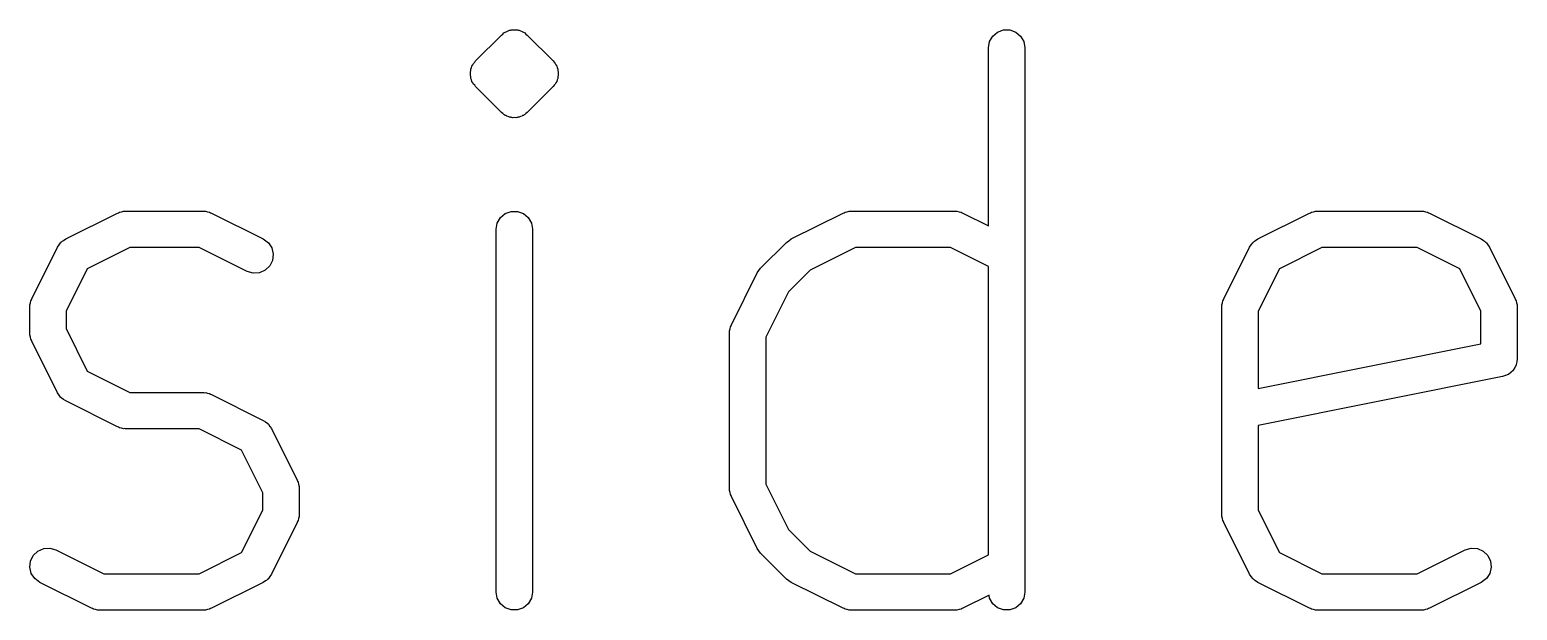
# Model space of a CAD drawing. Extents: x -0.1 to 56.4, y -14.9 to 17.1.
# Drawn here: x 39.029 to 43.129, y -4.929 to -3.329 of the extents above; entities that cross this region are included whole.
import ezdxf

# ---------------------------------------------------------------- set-up
doc = ezdxf.new("R2010")
doc.units = 0
doc.header["$MEASUREMENT"] = 0
doc.layers.add('BLACK', color=7, linetype='CONTINUOUS')

msp = doc.modelspace()

# ---------------------------------------------------------------- linework, layer by layer
at = {"layer": 'Black'}
for p, q in [((40.2575, -3.41464), (40.3289, -3.34322)), ((40.3289, -3.34322), (40.3325, -3.34071)), ((40.3325, -3.34071), (40.3356, -3.33761)), ((40.3356, -3.33761), (40.3376, -3.33668)), ((40.3376, -3.33668), (40.3393, -3.33527)), ((40.3393, -3.33527), (40.3414, -3.33452)), ((40.3414, -3.33452), (40.3432, -3.33325)), ((40.3432, -3.33325), (40.3474, -3.33212)), ((40.3474, -3.33212), (40.3513, -3.33027)), ((40.3513, -3.33027), (40.3535, -3.33008)), ((40.3535, -3.33008), (40.3556, -3.32933)), ((40.3556, -3.32933), (40.3578, -3.32933)), ((40.3578, -3.32933), (40.3599, -3.32876)), ((40.3599, -3.32876), (40.3643, -3.32914)), ((40.3643, -3.32914), (40.3686, -3.32876)), ((40.3686, -3.32876), (40.3708, -3.32933)), ((40.3708, -3.32933), (40.373, -3.32933)), ((40.373, -3.32933), (40.375, -3.33008)), ((40.375, -3.33008), (40.3772, -3.33027)), ((40.3772, -3.33027), (40.3812, -3.33212)), ((40.3812, -3.33212), (40.3854, -3.33326)), ((40.3854, -3.33326), (40.3872, -3.33452)), ((40.3872, -3.33452), (40.3893, -3.33527)), ((40.3893, -3.33527), (40.391, -3.33668)), ((40.391, -3.33668), (40.393, -3.33761)), ((40.393, -3.33761), (40.3961, -3.34071)), ((40.3961, -3.34071), (40.3996, -3.34322)), ((40.3996, -3.34322), (40.4711, -3.41464)), ((41.6714, -3.37857), (41.6744, -3.36147)), ((41.6744, -3.36147), (41.6831, -3.34643)), ((41.6831, -3.34643), (41.6964, -3.33527)), ((41.6964, -3.33527), (41.7127, -3.32933)), ((41.7127, -3.32933), (41.7301, -3.32933)), ((41.7301, -3.32933), (41.7464, -3.33527)), ((41.7464, -3.33527), (41.7597, -3.34643)), ((41.7597, -3.34643), (41.7684, -3.36147)), ((41.7684, -3.36147), (41.7714, -3.37857)), ((41.6714, -3.8691), (41.6714, -3.37857)), ((41.7714, -3.37857), (41.7714, -4.87857)), ((40.243, -3.44564), (40.2442, -3.44142)), ((40.2442, -3.44142), (40.2446, -3.43706)), ((40.2446, -3.43706), (40.2464, -3.4331)), ((40.2464, -3.4331), (40.2475, -3.42887)), ((40.2475, -3.42887), (40.2501, -3.42528)), ((40.2501, -3.42528), (40.2519, -3.42132)), ((40.2519, -3.42132), (40.255, -3.41823)), ((40.255, -3.41823), (40.2575, -3.41464)), ((40.4711, -3.41464), (40.4736, -3.41823)), ((40.4736, -3.41823), (40.4767, -3.42132)), ((40.4767, -3.42132), (40.4785, -3.42528)), ((40.4785, -3.42528), (40.481, -3.42887)), ((40.481, -3.42887), (40.4822, -3.4331)), ((40.4822, -3.4331), (40.484, -3.43706)), ((40.484, -3.43706), (40.4844, -3.44142)), ((40.4844, -3.44142), (40.4855, -3.44564)), ((40.2434, -3.45), (40.243, -3.44564)), ((40.243, -3.45436), (40.2434, -3.45)), ((40.2442, -3.45858), (40.243, -3.45436)), ((40.2446, -3.46294), (40.2442, -3.45858)), ((40.2464, -3.4669), (40.2446, -3.46294)), ((40.2475, -3.47113), (40.2464, -3.4669)), ((40.2501, -3.47472), (40.2475, -3.47113)), ((40.2519, -3.47868), (40.2501, -3.47472)), ((40.255, -3.48177), (40.2519, -3.47868)), ((40.2575, -3.48535), (40.255, -3.48177)), ((40.4736, -3.48177), (40.4711, -3.48535)), ((40.4767, -3.47868), (40.4736, -3.48177)), ((40.4785, -3.47472), (40.4767, -3.47868)), ((40.481, -3.47113), (40.4785, -3.47472)), ((40.4822, -3.4669), (40.481, -3.47113)), ((40.484, -3.46294), (40.4822, -3.4669)), ((40.4844, -3.45858), (40.484, -3.46294)), ((40.4855, -3.45436), (40.4844, -3.45858)), ((40.4855, -3.44564), (40.4851, -3.45)), ((40.4851, -3.45), (40.4855, -3.45436)), ((40.3289, -3.55678), (40.2575, -3.48535)), ((40.4711, -3.48535), (40.3996, -3.55678)), ((40.3325, -3.55929), (40.3289, -3.55678)), ((40.3356, -3.56239), (40.3325, -3.55929)), ((40.3376, -3.56331), (40.3356, -3.56239)), ((40.3393, -3.56473), (40.3376, -3.56331)), ((40.3414, -3.56548), (40.3393, -3.56473)), ((40.3432, -3.56675), (40.3414, -3.56548)), ((40.3474, -3.56788), (40.3432, -3.56675)), ((40.3854, -3.56674), (40.3812, -3.56788)), ((40.3872, -3.56548), (40.3854, -3.56674)), ((40.3893, -3.56473), (40.3872, -3.56548)), ((40.391, -3.56332), (40.3893, -3.56473)), ((40.393, -3.56239), (40.391, -3.56332)), ((40.3961, -3.55929), (40.393, -3.56239)), ((40.3996, -3.55678), (40.3961, -3.55929)), ((40.3513, -3.56973), (40.3474, -3.56788)), ((40.3535, -3.56992), (40.3513, -3.56973)), ((40.3556, -3.57067), (40.3535, -3.56992)), ((40.3578, -3.57067), (40.3556, -3.57067)), ((40.3599, -3.57124), (40.3578, -3.57067)), ((40.3643, -3.57086), (40.3599, -3.57124)), ((40.3686, -3.57124), (40.3643, -3.57086)), ((40.3708, -3.57067), (40.3686, -3.57124)), ((40.373, -3.57067), (40.3708, -3.57067)), ((40.375, -3.56992), (40.373, -3.57067)), ((40.3772, -3.56973), (40.375, -3.56992)), ((40.3812, -3.56788), (40.3772, -3.56973)), ((39.1276, -3.90528), (39.2705, -3.83385)), ((39.2705, -3.83385), (39.2733, -3.83303)), ((39.2733, -3.83303), (39.2758, -3.83159)), ((39.2758, -3.83159), (39.2815, -3.83057)), ((39.2815, -3.83057), (39.2871, -3.8289)), ((39.2871, -3.8289), (39.29, -3.82907)), ((39.29, -3.82907), (39.2929, -3.82857)), ((39.2929, -3.82857), (39.5071, -3.82857)), ((39.5071, -3.82857), (39.51, -3.82907)), ((39.51, -3.82907), (39.5129, -3.8289)), ((39.5129, -3.8289), (39.5185, -3.83057)), ((39.5185, -3.83057), (39.5242, -3.83159)), ((39.5242, -3.83159), (39.5267, -3.83303)), ((39.5267, -3.83303), (39.5295, -3.83385)), ((39.5295, -3.83385), (39.6724, -3.90528)), ((40.3173, -3.86147), (40.326, -3.84643)), ((40.326, -3.84643), (40.3393, -3.83527)), ((40.3393, -3.83527), (40.3556, -3.82933)), ((40.3556, -3.82933), (40.373, -3.82933)), ((40.373, -3.82933), (40.3893, -3.83527)), ((40.3893, -3.83527), (40.4026, -3.84643)), ((40.4026, -3.84643), (40.4113, -3.86147)), ((41.1276, -3.90528), (41.2705, -3.83385)), ((41.2705, -3.83385), (41.2733, -3.83303)), ((41.2733, -3.83303), (41.2758, -3.83159)), ((41.2758, -3.83159), (41.2815, -3.83057)), ((41.2815, -3.83057), (41.2871, -3.8289)), ((41.2871, -3.8289), (41.29, -3.82907)), ((41.29, -3.82907), (41.2929, -3.82857)), ((41.2929, -3.82857), (41.5786, -3.82857)), ((41.5786, -3.82857), (41.5814, -3.82907)), ((41.5814, -3.82907), (41.5843, -3.8289)), ((41.5843, -3.8289), (41.5899, -3.83057)), ((41.5899, -3.83057), (41.5957, -3.83159)), ((41.5957, -3.83159), (41.5982, -3.83303)), ((41.5982, -3.83303), (41.6009, -3.83385)), ((41.6009, -3.83385), (41.6714, -3.8691)), ((42.4134, -3.90528), (42.5562, -3.83385)), ((42.5562, -3.83385), (42.559, -3.83303)), ((42.559, -3.83303), (42.5615, -3.83159)), ((42.5615, -3.83159), (42.5672, -3.83057)), ((42.5672, -3.83057), (42.5729, -3.8289)), ((42.5729, -3.8289), (42.5757, -3.82907)), ((42.5757, -3.82907), (42.5786, -3.82857)), ((42.5786, -3.82857), (42.8643, -3.82857)), ((42.8643, -3.82857), (42.8671, -3.82907)), ((42.8671, -3.82907), (42.87, -3.8289)), ((42.87, -3.8289), (42.8756, -3.83057)), ((42.8756, -3.83057), (42.8814, -3.83159)), ((42.8814, -3.83159), (42.8839, -3.83303)), ((42.8839, -3.83303), (42.8866, -3.83385)), ((42.8866, -3.83385), (43.0295, -3.90528)), ((40.3143, -3.87857), (40.3173, -3.86147)), ((40.3143, -4.87857), (40.3143, -3.87857)), ((40.4113, -3.86147), (40.4143, -3.87857)), ((40.4143, -3.87857), (40.4143, -4.87857)), ((39.0339, -4.0705), (39.1053, -3.92764)), ((39.1053, -3.92764), (39.1097, -3.92174)), ((39.1097, -3.92174), (39.1137, -3.91562)), ((39.1137, -3.91562), (39.1148, -3.9148)), ((39.1148, -3.9148), (39.1156, -3.91369)), ((39.1156, -3.91369), (39.1217, -3.90965)), ((39.1217, -3.90965), (39.1276, -3.90528)), ((39.3047, -3.92857), (39.1873, -3.98727)), ((39.4953, -3.92857), (39.3047, -3.92857)), ((39.6276, -3.99472), (39.4953, -3.92857)), ((39.6724, -3.90528), (39.6863, -3.91562)), ((39.6863, -3.91562), (39.6959, -3.93011)), ((39.6959, -3.93011), (39.6999, -3.947)), ((41.0432, -3.98607), (41.1146, -3.91464)), ((41.1146, -3.91464), (41.1212, -3.91005)), ((41.1212, -3.91005), (41.1276, -3.90528)), ((41.3047, -3.92857), (41.1796, -3.99109)), ((41.5668, -3.92857), (41.3047, -3.92857)), ((41.6714, -3.9809), (41.5668, -3.92857)), ((42.3196, -4.0705), (42.391, -3.92764)), ((42.391, -3.92764), (42.3954, -3.92174)), ((42.3954, -3.92174), (42.3994, -3.91562)), ((42.3994, -3.91562), (42.4005, -3.9148)), ((42.4005, -3.9148), (42.4013, -3.91369)), ((42.4013, -3.91369), (42.4075, -3.90965)), ((42.4075, -3.90965), (42.4134, -3.90528)), ((42.5904, -3.92857), (42.473, -3.98727)), ((42.8525, -3.92857), (42.5904, -3.92857)), ((42.9699, -3.98727), (42.8525, -3.92857)), ((43.0295, -3.90528), (43.0354, -3.90965)), ((43.0354, -3.90965), (43.0415, -3.91369)), ((43.0415, -3.91369), (43.0423, -3.9148)), ((43.0423, -3.9148), (43.0435, -3.91562)), ((43.0435, -3.91562), (43.0475, -3.92174)), ((43.0475, -3.92174), (43.0519, -3.92764)), ((43.0519, -3.92764), (43.1233, -4.0705)), ((39.6979, -3.96425), (39.6902, -3.97979)), ((39.6999, -3.947), (39.6979, -3.96425)), ((39.1873, -3.98727), (39.1286, -4.10466)), ((39.6443, -3.99967), (39.6276, -3.99472)), ((39.6616, -3.99863), (39.6443, -3.99967)), ((39.6775, -3.99172), (39.6616, -3.99863)), ((39.6902, -3.97979), (39.6775, -3.99172)), ((40.9624, -4.14192), (41.0339, -3.99907)), ((41.0339, -3.99907), (41.0386, -3.99264)), ((41.0386, -3.99264), (41.0432, -3.98607)), ((41.1796, -3.99109), (41.1197, -4.05105)), ((41.6714, -4.77624), (41.6714, -3.9809)), ((42.473, -3.98727), (42.4143, -4.10466)), ((43.0286, -4.10466), (42.9699, -3.98727)), ((41.1197, -4.05105), (41.0571, -4.17609)), ((39.0286, -4.09286), (39.0291, -4.09002)), ((39.0286, -4.16429), (39.0286, -4.09286)), ((39.0289, -4.08714), (39.0306, -4.08153)), ((39.0291, -4.09002), (39.0289, -4.08714)), ((39.0306, -4.08153), (39.0316, -4.07576)), ((39.0316, -4.07576), (39.033, -4.07326)), ((39.033, -4.07326), (39.0339, -4.0705)), ((42.3143, -4.09286), (42.3148, -4.09002)), ((42.3143, -4.66429), (42.3143, -4.09286)), ((42.3146, -4.08714), (42.3163, -4.08153)), ((42.3148, -4.09002), (42.3146, -4.08714)), ((42.3163, -4.08153), (42.3173, -4.07576)), ((42.3173, -4.07576), (42.3187, -4.07326)), ((42.3187, -4.07326), (42.3196, -4.0705)), ((43.1233, -4.0705), (43.1241, -4.07326)), ((43.1241, -4.07326), (43.1256, -4.07576)), ((43.1256, -4.07576), (43.1266, -4.08153)), ((43.1266, -4.08153), (43.1282, -4.08714)), ((43.1282, -4.08714), (43.1281, -4.09002)), ((43.1281, -4.09002), (43.1286, -4.09286)), ((43.1286, -4.09286), (43.1286, -4.23571)), ((39.1286, -4.10466), (39.1286, -4.15248)), ((42.4143, -4.10466), (42.4143, -4.31758)), ((43.0286, -4.19472), (43.0286, -4.10466)), ((39.0291, -4.16713), (39.0286, -4.16429)), ((39.0289, -4.17), (39.0291, -4.16713)), ((39.0306, -4.17561), (39.0289, -4.17)), ((39.0316, -4.18139), (39.0306, -4.17561)), ((39.033, -4.18389), (39.0316, -4.18139)), ((39.1286, -4.15248), (39.1873, -4.26987)), ((40.9571, -4.16429), (40.9576, -4.16145)), ((40.9571, -4.59286), (40.9571, -4.16429)), ((40.9575, -4.15857), (40.9591, -4.15296)), ((40.9576, -4.16145), (40.9575, -4.15857)), ((40.9591, -4.15296), (40.9602, -4.14718)), ((40.9602, -4.14718), (40.9616, -4.14469)), ((40.9616, -4.14469), (40.9624, -4.14192)), ((41.0571, -4.17609), (41.0571, -4.58105)), ((39.0339, -4.18665), (39.033, -4.18389)), ((39.1053, -4.3295), (39.0339, -4.18665)), ((42.4143, -4.31758), (43.0286, -4.19472)), ((43.1215, -4.25986), (43.1176, -4.26697)), ((43.1256, -4.25282), (43.1215, -4.25986)), ((43.1257, -4.25224), (43.1256, -4.25282)), ((43.1259, -4.25174), (43.1257, -4.25224)), ((43.1272, -4.24372), (43.1259, -4.25174)), ((43.1286, -4.23571), (43.1272, -4.24372)), ((39.1873, -4.26987), (39.3047, -4.32857)), ((43.0884, -4.28474), (42.4143, -4.41956)), ((43.096, -4.28178), (43.0884, -4.28474)), ((43.1036, -4.27902), (43.096, -4.28178)), ((43.104, -4.27865), (43.1036, -4.27902)), ((43.1046, -4.27843), (43.104, -4.27865)), ((43.1107, -4.27305), (43.1046, -4.27843)), ((43.1169, -4.26785), (43.1107, -4.27305)), ((43.1172, -4.26735), (43.1169, -4.26785)), ((43.1176, -4.26697), (43.1172, -4.26735)), ((39.1097, -4.3354), (39.1053, -4.3295)), ((39.1137, -4.34152), (39.1097, -4.3354)), ((39.1148, -4.34234), (39.1137, -4.34152)), ((39.1156, -4.34345), (39.1148, -4.34234)), ((39.1217, -4.34749), (39.1156, -4.34345)), ((39.3047, -4.32857), (39.5071, -4.32857)), ((39.5071, -4.32857), (39.51, -4.32907)), ((39.51, -4.32907), (39.5129, -4.3289)), ((39.5129, -4.3289), (39.5185, -4.33057)), ((39.5185, -4.33057), (39.5242, -4.33159)), ((39.5242, -4.33159), (39.5267, -4.33303)), ((39.5267, -4.33303), (39.5295, -4.33385)), ((39.5295, -4.33385), (39.6724, -4.40528)), ((39.1276, -4.35186), (39.1217, -4.34749)), ((39.2705, -4.42329), (39.1276, -4.35186)), ((39.2733, -4.42411), (39.2705, -4.42329)), ((39.2758, -4.42556), (39.2733, -4.42411)), ((39.2815, -4.42657), (39.2758, -4.42556)), ((39.2871, -4.42824), (39.2815, -4.42657)), ((39.6724, -4.40528), (39.6783, -4.40965)), ((39.6783, -4.40965), (39.6844, -4.41369)), ((39.6844, -4.41369), (39.6852, -4.4148)), ((39.6852, -4.4148), (39.6863, -4.41562)), ((39.6863, -4.41562), (39.6903, -4.42174)), ((39.6903, -4.42174), (39.6947, -4.42764)), ((39.6947, -4.42764), (39.7661, -4.5705)), ((42.4143, -4.41956), (42.4143, -4.65248)), ((39.29, -4.42807), (39.2871, -4.42824)), ((39.2929, -4.42857), (39.29, -4.42807)), ((39.4953, -4.42857), (39.2929, -4.42857)), ((39.6127, -4.48727), (39.4953, -4.42857)), ((39.6714, -4.60466), (39.6127, -4.48727)), ((39.7661, -4.5705), (39.767, -4.57326)), ((39.767, -4.57326), (39.7684, -4.57576)), ((39.7684, -4.57576), (39.7694, -4.58152)), ((39.7694, -4.58152), (39.7711, -4.58714)), ((39.7711, -4.58714), (39.7709, -4.59002)), ((39.7709, -4.59002), (39.7714, -4.59286)), ((41.0571, -4.58105), (41.1197, -4.70609)), ((39.6714, -4.65248), (39.6714, -4.60466)), ((39.7714, -4.59286), (39.7714, -4.66429)), ((40.9576, -4.5957), (40.9571, -4.59286)), ((40.9575, -4.59857), (40.9576, -4.5957)), ((40.9591, -4.60419), (40.9575, -4.59857)), ((40.9602, -4.60996), (40.9591, -4.60419)), ((40.9616, -4.61246), (40.9602, -4.60996)), ((40.9624, -4.61522), (40.9616, -4.61246)), ((41.0339, -4.75807), (40.9624, -4.61522)), ((39.6127, -4.76987), (39.6714, -4.65248)), ((39.7711, -4.67), (39.7694, -4.67562)), ((39.7714, -4.66429), (39.7709, -4.66712)), ((39.7709, -4.66712), (39.7711, -4.67)), ((42.3148, -4.66713), (42.3143, -4.66429)), ((42.3146, -4.67), (42.3148, -4.66713)), ((42.3163, -4.67561), (42.3146, -4.67)), ((42.4143, -4.65248), (42.473, -4.76987)), ((39.7661, -4.68665), (39.6947, -4.8295)), ((39.767, -4.68388), (39.7661, -4.68665)), ((39.7684, -4.68139), (39.767, -4.68388)), ((39.7694, -4.67562), (39.7684, -4.68139)), ((41.1197, -4.70609), (41.1796, -4.76605)), ((42.3173, -4.68139), (42.3163, -4.67561)), ((42.3187, -4.68389), (42.3173, -4.68139)), ((42.3196, -4.68665), (42.3187, -4.68389)), ((42.391, -4.8295), (42.3196, -4.68665)), ((39.0287, -4.81014), (39.0306, -4.79289)), ((39.0306, -4.79289), (39.0384, -4.77736)), ((39.0384, -4.77736), (39.051, -4.76542)), ((39.051, -4.76542), (39.067, -4.75851)), ((39.067, -4.75851), (39.0843, -4.75747)), ((39.0843, -4.75747), (39.1009, -4.76242)), ((39.1009, -4.76242), (39.2332, -4.82857)), ((39.4953, -4.82857), (39.6127, -4.76987)), ((41.0386, -4.7645), (41.0339, -4.75807)), ((41.0432, -4.77107), (41.0386, -4.7645)), ((41.1146, -4.8425), (41.0432, -4.77107)), ((41.1796, -4.76605), (41.3047, -4.82857)), ((41.5668, -4.82857), (41.6714, -4.77624)), ((42.473, -4.76987), (42.5904, -4.82857)), ((42.8525, -4.82857), (42.9848, -4.76242)), ((42.9848, -4.76242), (43.0014, -4.75747)), ((43.0014, -4.75747), (43.0188, -4.75851)), ((43.0188, -4.75851), (43.0347, -4.76542)), ((43.0347, -4.76542), (43.0473, -4.77736)), ((43.0473, -4.77736), (43.0551, -4.79289)), ((43.0551, -4.79289), (43.0571, -4.81014)), ((39.0327, -4.82703), (39.0287, -4.81014)), ((39.0423, -4.84152), (39.0327, -4.82703)), ((39.2332, -4.82857), (39.4953, -4.82857)), ((39.6903, -4.8354), (39.6863, -4.84152)), ((39.6947, -4.8295), (39.6903, -4.8354)), ((41.3047, -4.82857), (41.5668, -4.82857)), ((42.3954, -4.8354), (42.391, -4.8295)), ((42.3994, -4.84152), (42.3954, -4.8354)), ((42.5904, -4.82857), (42.8525, -4.82857)), ((43.053, -4.82703), (43.0435, -4.84152)), ((43.0571, -4.81014), (43.053, -4.82703)), ((39.0562, -4.85186), (39.0423, -4.84152)), ((39.1991, -4.92329), (39.0562, -4.85186)), ((39.6724, -4.85186), (39.5295, -4.92329)), ((39.6783, -4.84749), (39.6724, -4.85186)), ((39.6844, -4.84345), (39.6783, -4.84749)), ((39.6852, -4.84234), (39.6844, -4.84345)), ((39.6863, -4.84152), (39.6852, -4.84234)), ((40.3173, -4.89567), (40.3143, -4.87857)), ((40.4143, -4.87857), (40.4113, -4.89567)), ((41.1212, -4.8471), (41.1146, -4.8425)), ((41.1276, -4.85186), (41.1212, -4.8471)), ((41.2705, -4.92329), (41.1276, -4.85186)), ((41.7714, -4.87857), (41.7684, -4.89567)), ((42.4005, -4.84234), (42.3994, -4.84152)), ((42.4013, -4.84345), (42.4005, -4.84234)), ((42.4075, -4.84749), (42.4013, -4.84345)), ((42.4134, -4.85186), (42.4075, -4.84749)), ((42.5562, -4.92329), (42.4134, -4.85186)), ((43.0295, -4.85186), (42.8866, -4.92329)), ((43.0435, -4.84152), (43.0295, -4.85186)), ((40.326, -4.91071), (40.3173, -4.89567)), ((40.3393, -4.92187), (40.326, -4.91071)), ((40.4026, -4.91071), (40.3893, -4.92187)), ((40.4113, -4.89567), (40.4026, -4.91071)), ((41.673, -4.88728), (41.6009, -4.92329)), ((41.6744, -4.89567), (41.673, -4.88728)), ((41.6831, -4.91071), (41.6744, -4.89567)), ((41.6964, -4.92187), (41.6831, -4.91071)), ((41.7597, -4.91071), (41.7464, -4.92187)), ((41.7684, -4.89567), (41.7597, -4.91071)), ((39.2018, -4.92411), (39.1991, -4.92329)), ((39.2043, -4.92556), (39.2018, -4.92411)), ((39.2101, -4.92657), (39.2043, -4.92556)), ((39.2157, -4.92824), (39.2101, -4.92657)), ((39.2186, -4.92807), (39.2157, -4.92824)), ((39.2214, -4.92857), (39.2186, -4.92807)), ((39.5071, -4.92857), (39.2214, -4.92857)), ((39.51, -4.92807), (39.5071, -4.92857)), ((39.5129, -4.92824), (39.51, -4.92807)), ((39.5185, -4.92657), (39.5129, -4.92824)), ((39.5242, -4.92556), (39.5185, -4.92657)), ((39.5267, -4.92411), (39.5242, -4.92556)), ((39.5295, -4.92329), (39.5267, -4.92411)), ((40.3556, -4.92781), (40.3393, -4.92187)), ((40.373, -4.92781), (40.3556, -4.92781)), ((40.3893, -4.92187), (40.373, -4.92781)), ((41.2733, -4.92411), (41.2705, -4.92329)), ((41.2758, -4.92556), (41.2733, -4.92411)), ((41.2815, -4.92657), (41.2758, -4.92556)), ((41.2871, -4.92824), (41.2815, -4.92657)), ((41.29, -4.92807), (41.2871, -4.92824)), ((41.2929, -4.92857), (41.29, -4.92807)), ((41.5786, -4.92857), (41.2929, -4.92857)), ((41.5814, -4.92807), (41.5786, -4.92857)), ((41.5843, -4.92824), (41.5814, -4.92807)), ((41.5899, -4.92657), (41.5843, -4.92824)), ((41.5957, -4.92556), (41.5899, -4.92657)), ((41.5982, -4.92411), (41.5957, -4.92556)), ((41.6009, -4.92329), (41.5982, -4.92411)), ((41.7127, -4.92781), (41.6964, -4.92187)), ((41.7301, -4.92781), (41.7127, -4.92781)), ((41.7464, -4.92187), (41.7301, -4.92781)), ((42.559, -4.92411), (42.5562, -4.92329)), ((42.5615, -4.92556), (42.559, -4.92411)), ((42.5672, -4.92657), (42.5615, -4.92556)), ((42.5729, -4.92824), (42.5672, -4.92657)), ((42.5757, -4.92807), (42.5729, -4.92824)), ((42.5786, -4.92857), (42.5757, -4.92807)), ((42.8643, -4.92857), (42.5786, -4.92857)), ((42.8671, -4.92807), (42.8643, -4.92857)), ((42.87, -4.92824), (42.8671, -4.92807)), ((42.8756, -4.92657), (42.87, -4.92824)), ((42.8814, -4.92556), (42.8756, -4.92657)), ((42.8839, -4.92411), (42.8814, -4.92556)), ((42.8866, -4.92329), (42.8839, -4.92411))]:
    msp.add_line(p, q, dxfattribs=at)

doc.saveas('drawing.dxf')
